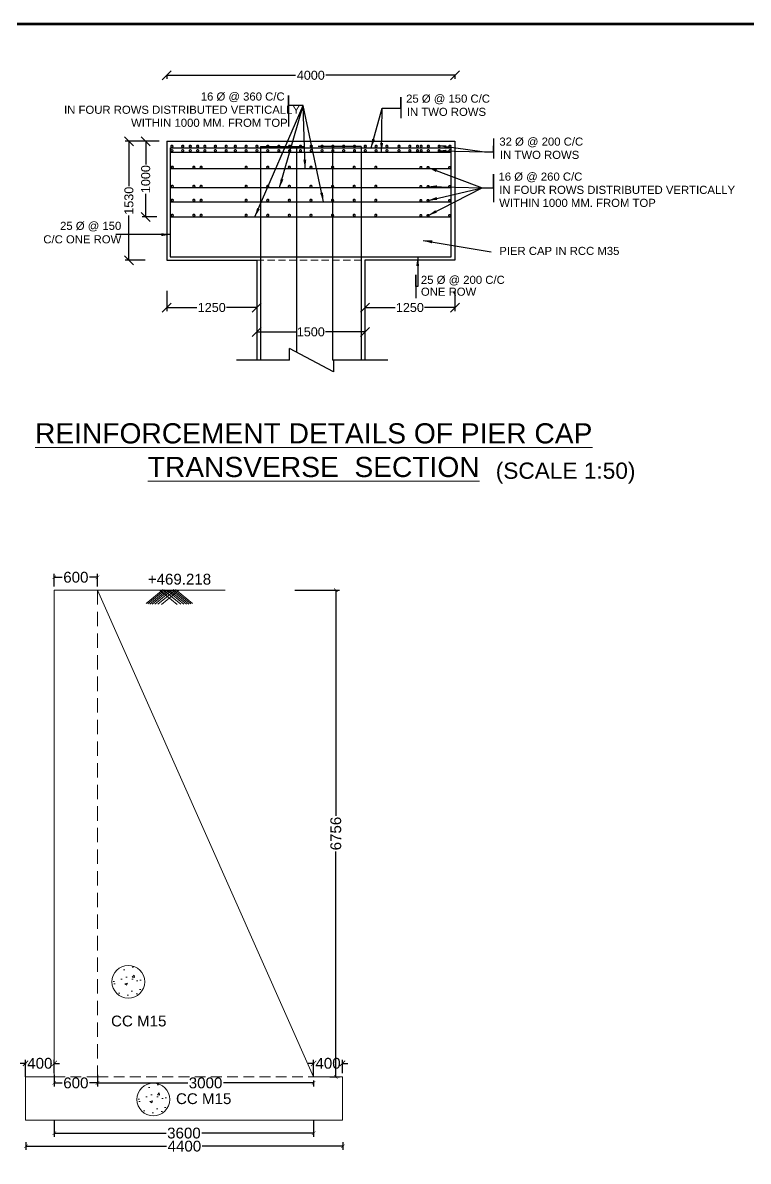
# Model space of a CAD drawing. Extents: x -793889 to 280349, y -1411811 to 21515.
# Drawn here: x -286635 to -266496, y -462263 to -430658 of the extents above; entities that cross this region are included whole.
import ezdxf

# ---------------------------------------------------------------- set-up
doc = ezdxf.new("R2010")
doc.units = 0
doc.header["$LTSCALE"] = 800
doc.header["$MEASUREMENT"] = 0
doc.linetypes.add('DASHED', pattern=[0.75, 0.5, -0.25])
doc.linetypes.add('HIDDEN', pattern=[0.375, 0.25, -0.125])
doc.layers.get('0').update_dxf_attribs({"linetype": 'CONTINUOUS'})
doc.layers.get('Defpoints').update_dxf_attribs({"linetype": 'CONTINUOUS'})
for name, color, linetype in [('FIN', 7, 'CONTINUOUS'), ('GL', 3, 'CONTINUOUS'), ('HAT', 8, 'CONTINUOUS'), ('PLAN', 10, 'CONTINUOUS'), ('TEXT', 133, 'CONTINUOUS')]:
    doc.layers.add(name, color=color, linetype=linetype)
doc.styles.add('ROMANS', font='swiss.ttf')
doc.styles.get("Standard").update_dxf_attribs({"font": 'swiss.ttf'})
doc.dimstyles.new('Aqueduct', dxfattribs={"dimscale": 0, "dimtxt": 250, "dimasz": 250, "dimexe": 100, "dimexo": 100, "dimgap": 50, "dimtad": 0, "dimdec": 0, "dimdsep": 46, "dimtxsty": 'ROMANS', "dimblk": 'OBLIQUE', "dimcen": 2.5, "dimclrd": 8, "dimclre": 8, "dimclrt": 7, "dimadec": 0, "dimazin": 0, "dimtfac": 1, "dimtdec": 0, "dimtmove": 2, "dimatfit": 3, "dimfxl": 100, "dimtolj": 1, "dimtzin": 0, "dimarcsym": 0})
doc.dimstyles.new('STANDARD$0', dxfattribs={"dimscale": 88.888889, "dimtxt": 0.02, "dimasz": 0.02, "dimexe": 0.05, "dimexo": 0.1, "dimgap": 0.002, "dimtad": 2, "dimdec": 0, "dimzin": 1, "dimdsep": 46, "dimtxsty": 'Standard', "dimcen": 0.09, "dimadec": 0, "dimazin": 0, "dimtfac": 1, "dimtdec": 4, "dimtofl": 0, "dimtmove": 0, "dimatfit": 3, "dimfxl": 1, "dimtolj": 1, "dimtzin": 1, "dimarcsym": 0})

# ---------------------------------------------------------------- blocks, each defined once
blk = doc.blocks.new('_OBLIQUE')
at = {"color": 0, "linetype": 'ByBlock'}
blk.add_line((-0.5, -0.5), (0.5, 0.5), dxfattribs=at)
blk = doc.blocks.new('*D164')
at = {"color": 8, "lineweight": -2, "ltscale": 0.25, "transparency": 16777216}
for p, q in [((-282639, -432117), (-282639, -432217)), ((-282639, -432117), (-279061, -432117)), ((-274639, -432117), (-278218, -432117)), ((-274639, -432117), (-274639, -432217))]:
    blk.add_line(p, q, dxfattribs=at)
at = {"layer": 'Defpoints', "color": 0, "ltscale": 0.25, "transparency": 16777216}
for p in [(-282639, -432017), (-274639, -432017), (-274639, -432117)]:
    blk.add_point(p, dxfattribs=at)
at = {"color": 8, "lineweight": -2, "ltscale": 0.25, "transparency": 16777216, "xscale": 250, "yscale": 250, "zscale": 250, "rotation": 180}
blk.add_blockref('_OBLIQUE', (-282639, -432117), dxfattribs=at)
at = {"color": 8, "lineweight": -2, "ltscale": 0.25, "transparency": 16777216, "xscale": 250, "yscale": 250, "zscale": 250}
blk.add_blockref('_OBLIQUE', (-274639, -432117), dxfattribs=at)
at = {"color": 7, "ltscale": 0.25, "transparency": 16777216, "insert": (-278639, -432117), "char_height": 250, "attachment_point": 5, "style": 'ROMANS'}
blk.add_mtext('\\A1;4000', dxfattribs=at)
blk = doc.blocks.new('*D165')
at = {"color": 8, "lineweight": -2, "ltscale": 0.25, "transparency": 16777216}
for p, q in [((-283233, -433949), (-283788, -433949)), ((-283688, -433949), (-283688, -435190)), ((-283688, -437249), (-283688, -436009)), ((-283233, -437249), (-283788, -437249))]:
    blk.add_line(p, q, dxfattribs=at)
at = {"layer": 'Defpoints', "color": 0, "ltscale": 0.25, "transparency": 16777216}
for p in [(-283133, -433949), (-283688, -437249), (-283133, -437249)]:
    blk.add_point(p, dxfattribs=at)
at = {"color": 8, "lineweight": -2, "ltscale": 0.25, "transparency": 16777216, "xscale": 250, "yscale": 250, "zscale": 250}
for p, rotation in [((-283688, -433949), 90), ((-283688, -437249), 270)]:
    blk.add_blockref('_OBLIQUE', p, dxfattribs=dict(at, rotation=rotation))
at = {"color": 7, "ltscale": 0.25, "transparency": 16777216, "insert": (-283688, -435599), "char_height": 250, "attachment_point": 5, "rotation": 90, "style": 'ROMANS'}
blk.add_mtext('\\A1;1530', dxfattribs=at)
blk = doc.blocks.new('*D167')
at = {"color": 8, "lineweight": -2, "ltscale": 0.25, "transparency": 16777216}
for p, q in [((-280139, -438956), (-280139, -439340)), ((-277139, -438956), (-277139, -439340)), ((-280139, -439240), (-279049, -439240)), ((-277139, -439240), (-278230, -439240))]:
    blk.add_line(p, q, dxfattribs=at)
at = {"layer": 'Defpoints', "color": 0, "ltscale": 0.25, "transparency": 16777216}
for p in [(-280139, -438856), (-277139, -438856), (-277139, -439240)]:
    blk.add_point(p, dxfattribs=at)
at = {"color": 8, "lineweight": -2, "ltscale": 0.25, "transparency": 16777216, "xscale": 250, "yscale": 250, "zscale": 250, "rotation": 180}
blk.add_blockref('_OBLIQUE', (-280139, -439240), dxfattribs=at)
at = {"color": 8, "lineweight": -2, "ltscale": 0.25, "transparency": 16777216, "xscale": 250, "yscale": 250, "zscale": 250}
blk.add_blockref('_OBLIQUE', (-277139, -439240), dxfattribs=at)
at = {"color": 7, "ltscale": 0.25, "transparency": 16777216, "insert": (-278639, -439240), "char_height": 250, "attachment_point": 5, "style": 'ROMANS'}
blk.add_mtext('\\A1;1500', dxfattribs=at)
blk = doc.blocks.new('*D169')
at = {"color": 8, "lineweight": -2, "ltscale": 0.25, "transparency": 16777216}
for p, q in [((-282852, -433949), (-283322, -433949)), ((-283222, -433949), (-283222, -434590)), ((-283222, -436049), (-283222, -435408)), ((-282911, -436049), (-283322, -436049))]:
    blk.add_line(p, q, dxfattribs=at)
at = {"layer": 'Defpoints', "color": 0, "ltscale": 0.25, "transparency": 16777216}
for p in [(-282752, -433949), (-283222, -436049), (-282811, -436049)]:
    blk.add_point(p, dxfattribs=at)
at = {"color": 8, "lineweight": -2, "ltscale": 0.25, "transparency": 16777216, "xscale": 250, "yscale": 250, "zscale": 250}
for p, rotation in [((-283222, -433949), 90), ((-283222, -436049), 270)]:
    blk.add_blockref('_OBLIQUE', p, dxfattribs=dict(at, rotation=rotation))
at = {"color": 7, "ltscale": 0.25, "transparency": 16777216, "insert": (-283222, -434999), "char_height": 250, "attachment_point": 5, "rotation": 90, "style": 'ROMANS'}
blk.add_mtext('\\A1;1000', dxfattribs=at)
blk = doc.blocks.new('*D170')
at = {"color": 8, "lineweight": -2, "ltscale": 0.25, "transparency": 16777216}
for p, q in [((-282639, -438101), (-282639, -438664)), ((-280139, -438107), (-280139, -438664)), ((-282639, -438564), (-281799, -438564)), ((-280139, -438564), (-280980, -438564))]:
    blk.add_line(p, q, dxfattribs=at)
at = {"layer": 'Defpoints', "color": 0, "ltscale": 0.25, "transparency": 16777216}
for p in [(-282639, -438001), (-280139, -438007), (-280139, -438564)]:
    blk.add_point(p, dxfattribs=at)
at = {"color": 8, "lineweight": -2, "ltscale": 0.25, "transparency": 16777216, "xscale": 250, "yscale": 250, "zscale": 250, "rotation": 180}
blk.add_blockref('_OBLIQUE', (-282639, -438564), dxfattribs=at)
at = {"color": 8, "lineweight": -2, "ltscale": 0.25, "transparency": 16777216, "xscale": 250, "yscale": 250, "zscale": 250}
blk.add_blockref('_OBLIQUE', (-280139, -438564), dxfattribs=at)
at = {"color": 7, "ltscale": 0.25, "transparency": 16777216, "insert": (-281389, -438564), "char_height": 250, "attachment_point": 5, "style": 'ROMANS'}
blk.add_mtext('\\A1;1250', dxfattribs=at)
blk = doc.blocks.new('*D171')
at = {"color": 8, "lineweight": -2, "ltscale": 0.25, "transparency": 16777216}
for p, q in [((-277139, -438107), (-277139, -438664)), ((-274639, -438101), (-274639, -438664)), ((-277139, -438564), (-276299, -438564)), ((-274639, -438564), (-275480, -438564))]:
    blk.add_line(p, q, dxfattribs=at)
at = {"layer": 'Defpoints', "color": 0, "ltscale": 0.25, "transparency": 16777216}
for p in [(-277139, -438007), (-274639, -438001), (-277139, -438564)]:
    blk.add_point(p, dxfattribs=at)
at = {"color": 8, "lineweight": -2, "ltscale": 0.25, "transparency": 16777216, "xscale": 250, "yscale": 250, "zscale": 250, "rotation": 180}
blk.add_blockref('_OBLIQUE', (-277139, -438564), dxfattribs=at)
at = {"color": 8, "lineweight": -2, "ltscale": 0.25, "transparency": 16777216, "xscale": 250, "yscale": 250, "zscale": 250}
blk.add_blockref('_OBLIQUE', (-274639, -438564), dxfattribs=at)
at = {"color": 7, "ltscale": 0.25, "transparency": 16777216, "insert": (-275889, -438564), "char_height": 250, "attachment_point": 5, "style": 'ROMANS'}
blk.add_mtext('\\A1;1250', dxfattribs=at)
blk = doc.blocks.new('_ArchTick')
at = {"color": 0, "linetype": 'ByBlock', "const_width": 0.15}
blk.add_lwpolyline([(-0.5, -0.5), (0.5, 0.5)], dxfattribs=at)
blk = doc.blocks.new('*D172')
at = {"layer": 'Defpoints', "color": 0, "ltscale": 0.25, "transparency": 16777216}
for p in [(-284561, -446052), (-285761, -446410), (-284561, -446410)]:
    blk.add_point(p, dxfattribs=at)
at = {"layer": 'HAT', "color": 8, "lineweight": -2, "ltscale": 0.25, "transparency": 16777216}
for p, q in [((-285761, -446310), (-285761, -445952)), ((-285761, -446052), (-285540, -446052)), ((-284561, -446052), (-284781, -446052)), ((-284561, -446310), (-284561, -445952))]:
    blk.add_line(p, q, dxfattribs=at)
at = {"layer": 'HAT', "color": 8, "lineweight": -2, "ltscale": 0.25, "transparency": 16777216, "xscale": 100, "yscale": 100, "zscale": 100, "rotation": 180}
blk.add_blockref('_ArchTick', (-285761, -446052), dxfattribs=at)
at = {"layer": 'HAT', "color": 8, "lineweight": -2, "ltscale": 0.25, "transparency": 16777216, "xscale": 100, "yscale": 100, "zscale": 100}
blk.add_blockref('_ArchTick', (-284561, -446052), dxfattribs=at)
at = {"layer": 'HAT', "color": 7, "lineweight": 13, "ltscale": 0.25, "transparency": 16777216, "insert": (-285161, -446052), "char_height": 300, "attachment_point": 5, "style": 'ROMANS'}
blk.add_mtext('\\A1;600', dxfattribs=at)
blk = doc.blocks.new('*D173')
at = {"layer": 'Defpoints', "color": 0, "ltscale": 0.25, "transparency": 16777216}
for p in [(-284561, -459922), (-278561, -459922), (-278561, -460090)]:
    blk.add_point(p, dxfattribs=at)
at = {"layer": 'HAT', "color": 8, "lineweight": -2, "ltscale": 0.25, "transparency": 16777216}
for p, q in [((-284561, -460022), (-284561, -460190)), ((-284561, -460090), (-282057, -460090)), ((-278561, -460090), (-281065, -460090)), ((-278561, -460022), (-278561, -460190))]:
    blk.add_line(p, q, dxfattribs=at)
at = {"layer": 'HAT', "color": 8, "lineweight": -2, "ltscale": 0.25, "transparency": 16777216, "xscale": 100, "yscale": 100, "zscale": 100, "rotation": 180}
blk.add_blockref('_ArchTick', (-284561, -460090), dxfattribs=at)
at = {"layer": 'HAT', "color": 8, "lineweight": -2, "ltscale": 0.25, "transparency": 16777216, "xscale": 100, "yscale": 100, "zscale": 100}
blk.add_blockref('_ArchTick', (-278561, -460090), dxfattribs=at)
at = {"layer": 'HAT', "color": 7, "lineweight": 13, "ltscale": 0.25, "transparency": 16777216, "insert": (-281561, -460090), "char_height": 300, "attachment_point": 5, "style": 'ROMANS'}
blk.add_mtext('\\A1;3000', dxfattribs=at)
blk = doc.blocks.new('*D174')
at = {"layer": 'Defpoints', "color": 0, "ltscale": 0.25, "transparency": 16777216}
for p in [(-285761, -461019), (-278561, -461019), (-278561, -461483)]:
    blk.add_point(p, dxfattribs=at)
at = {"layer": 'HAT', "color": 8, "lineweight": -2, "ltscale": 0.25, "transparency": 16777216}
for p, q in [((-285761, -461119), (-285761, -461583)), ((-278561, -461119), (-278561, -461583)), ((-285761, -461483), (-282657, -461483)), ((-278561, -461483), (-281665, -461483))]:
    blk.add_line(p, q, dxfattribs=at)
at = {"layer": 'HAT', "color": 8, "lineweight": -2, "ltscale": 0.25, "transparency": 16777216, "xscale": 100, "yscale": 100, "zscale": 100, "rotation": 180}
blk.add_blockref('_ArchTick', (-285761, -461483), dxfattribs=at)
at = {"layer": 'HAT', "color": 8, "lineweight": -2, "ltscale": 0.25, "transparency": 16777216, "xscale": 100, "yscale": 100, "zscale": 100}
blk.add_blockref('_ArchTick', (-278561, -461483), dxfattribs=at)
at = {"layer": 'HAT', "color": 7, "lineweight": 13, "ltscale": 0.25, "transparency": 16777216, "insert": (-282161, -461483), "char_height": 300, "attachment_point": 5, "style": 'ROMANS'}
blk.add_mtext('\\A1;3600', dxfattribs=at)
blk = doc.blocks.new('*D175')
at = {"layer": 'Defpoints', "color": 0, "ltscale": 0.25, "transparency": 16777216}
for p in [(-286548, -461638), (-277748, -461638), (-277748, -461846)]:
    blk.add_point(p, dxfattribs=at)
at = {"layer": 'HAT', "color": 8, "lineweight": -2, "ltscale": 0.25, "transparency": 16777216}
for p, q in [((-286548, -461738), (-286548, -461946)), ((-277748, -461738), (-277748, -461946)), ((-286548, -461846), (-282644, -461846)), ((-277748, -461846), (-281653, -461846))]:
    blk.add_line(p, q, dxfattribs=at)
at = {"layer": 'HAT', "color": 8, "lineweight": -2, "ltscale": 0.25, "transparency": 16777216, "xscale": 100, "yscale": 100, "zscale": 100, "rotation": 180}
blk.add_blockref('_ArchTick', (-286548, -461846), dxfattribs=at)
at = {"layer": 'HAT', "color": 8, "lineweight": -2, "ltscale": 0.25, "transparency": 16777216, "xscale": 100, "yscale": 100, "zscale": 100}
blk.add_blockref('_ArchTick', (-277748, -461846), dxfattribs=at)
at = {"layer": 'HAT', "color": 7, "lineweight": 13, "ltscale": 0.25, "transparency": 16777216, "insert": (-282148, -461846), "char_height": 300, "attachment_point": 5, "style": 'ROMANS'}
blk.add_mtext('\\A1;4400', dxfattribs=at)
blk = doc.blocks.new('*D176')
at = {"layer": 'Defpoints', "color": 0, "ltscale": 0.25, "transparency": 16777216}
for p in [(-285761, -459762), (-284561, -459762), (-285761, -460090)]:
    blk.add_point(p, dxfattribs=at)
at = {"layer": 'HAT', "color": 8, "lineweight": -2, "ltscale": 0.25, "transparency": 16777216}
for p, q in [((-285761, -459862), (-285761, -460190)), ((-285761, -460090), (-285540, -460090)), ((-284561, -460090), (-284781, -460090)), ((-284561, -459862), (-284561, -460190))]:
    blk.add_line(p, q, dxfattribs=at)
at = {"layer": 'HAT', "color": 8, "lineweight": -2, "ltscale": 0.25, "transparency": 16777216, "xscale": 100, "yscale": 100, "zscale": 100, "rotation": 180}
blk.add_blockref('_ArchTick', (-285761, -460090), dxfattribs=at)
at = {"layer": 'HAT', "color": 8, "lineweight": -2, "ltscale": 0.25, "transparency": 16777216, "xscale": 100, "yscale": 100, "zscale": 100}
blk.add_blockref('_ArchTick', (-284561, -460090), dxfattribs=at)
at = {"layer": 'HAT', "color": 7, "lineweight": 13, "ltscale": 0.25, "transparency": 16777216, "insert": (-285161, -460090), "char_height": 300, "attachment_point": 5, "style": 'ROMANS'}
blk.add_mtext('\\A1;600', dxfattribs=at)
blk = doc.blocks.new('*D177')
at = {"layer": 'Defpoints', "color": 0, "transparency": 16777216}
for p in [(-285761, -459546), (-286561, -460022), (-285761, -459922)]:
    blk.add_point(p, dxfattribs=at)
at = {"layer": 'HAT', "color": 8, "lineweight": -2, "transparency": 16777216}
for p, q in [((-286561, -459922), (-286561, -459446)), ((-285761, -459822), (-285761, -459446)), ((-286561, -459546), (-286711, -459546)), ((-286561, -459546), (-286542, -459546)), ((-285761, -459546), (-285780, -459546)), ((-285761, -459546), (-285611, -459546))]:
    blk.add_line(p, q, dxfattribs=at)
at = {"layer": 'HAT', "color": 8, "lineweight": -2, "transparency": 16777216, "xscale": 150, "yscale": 150, "zscale": 150}
blk.add_blockref('_ArchTick', (-286561, -459546), dxfattribs=at)
at = {"layer": 'HAT', "color": 8, "lineweight": -2, "transparency": 16777216, "xscale": 150, "yscale": 150, "zscale": 150, "rotation": 180}
blk.add_blockref('_ArchTick', (-285761, -459546), dxfattribs=at)
at = {"layer": 'HAT', "color": 7, "lineweight": 13, "transparency": 16777216, "insert": (-286161, -459546), "char_height": 300, "attachment_point": 5, "style": 'ROMANS'}
blk.add_mtext('\\A1;400', dxfattribs=at)
blk = doc.blocks.new('*D178')
at = {"layer": 'Defpoints', "color": 0, "transparency": 16777216}
for p in [(-277761, -459546), (-278561, -460022), (-277761, -459922)]:
    blk.add_point(p, dxfattribs=at)
at = {"layer": 'HAT', "color": 8, "lineweight": -2, "transparency": 16777216}
for p, q in [((-278561, -459922), (-278561, -459446)), ((-277761, -459822), (-277761, -459446)), ((-278561, -459546), (-278711, -459546)), ((-278561, -459546), (-278542, -459546)), ((-277761, -459546), (-277780, -459546)), ((-277761, -459546), (-277611, -459546))]:
    blk.add_line(p, q, dxfattribs=at)
at = {"layer": 'HAT', "color": 8, "lineweight": -2, "transparency": 16777216, "xscale": 150, "yscale": 150, "zscale": 150}
blk.add_blockref('_ArchTick', (-278561, -459546), dxfattribs=at)
at = {"layer": 'HAT', "color": 8, "lineweight": -2, "transparency": 16777216, "xscale": 150, "yscale": 150, "zscale": 150, "rotation": 180}
blk.add_blockref('_ArchTick', (-277761, -459546), dxfattribs=at)
at = {"layer": 'HAT', "color": 7, "lineweight": 13, "transparency": 16777216, "insert": (-278161, -459546), "char_height": 300, "attachment_point": 5, "style": 'ROMANS'}
blk.add_mtext('\\A1;400', dxfattribs=at)
blk = doc.blocks.new('*D185')
at = {"layer": 'Defpoints', "color": 0, "ltscale": 0.25, "transparency": 16777216}
for p in [(-279178, -446410), (-278212, -459922), (-277944, -459922)]:
    blk.add_point(p, dxfattribs=at)
at = {"layer": 'HAT', "color": 8, "lineweight": -2, "ltscale": 0.25, "transparency": 16777216}
for p, q in [((-279078, -446410), (-277844, -446410)), ((-277944, -446410), (-277944, -452671)), ((-277944, -459922), (-277944, -453661)), ((-278112, -459922), (-277844, -459922))]:
    blk.add_line(p, q, dxfattribs=at)
at = {"layer": 'HAT', "color": 8, "lineweight": -2, "ltscale": 0.25, "transparency": 16777216, "xscale": 100, "yscale": 100, "zscale": 100}
for p, rotation in [((-277944, -446410), 90), ((-277944, -459922), 270)]:
    blk.add_blockref('_ArchTick', p, dxfattribs=dict(at, rotation=rotation))
at = {"layer": 'HAT', "color": 7, "lineweight": 13, "ltscale": 0.25, "transparency": 16777216, "insert": (-277944, -453166), "char_height": 300, "attachment_point": 5, "rotation": 90, "style": 'ROMANS'}
blk.add_mtext('\\A1;6756', dxfattribs=at)

msp = doc.modelspace()

# ---------------------------------------------------------------- hatches: boundary and pattern name
at = {"layer": 'HAT', "lineweight": 13, "ltscale": 0.25}
h = msp.add_hatch(dxfattribs=at)
h.set_pattern_fill('AR-CONC', color=256, scale=100, style=0)
h.set_pattern_definition([(50, (-288864.3, 68744.84), (717.2602, -62.75213), [75, -825]), (355, (-288864.3, 68744.84), (-138.7513, 752.1921), [60, -660]), (100.4514, (-288804.5, 68739.6), (578.5094, 689.4395), [63.7402, -701.1421]), (46.1842, (-288864.3, 68944.8), (1067.241, -165.519), [112.5, -1237.5]), (96.6356, (-288775.4, 68931), (934.6627, 974.1179), [95.6103, -1051.713]), (351.1842, (-288864.3, 68944.8), (934.662, 974.1186), [90, -990]), (21, (-288764.3, 68894.84), (596.90705, -402.6189), [75, -825]), (326, (-288764.3, 68894.84), (243.3153, 725.15), [60, -660]), (71.4514, (-288714.55, 68861.3), (840.2226, 322.5305), [63.7402, -701.1421]), (37.5, (-288864.3, 68744.84), (12.15986, 332.89385), [0, -652, 0, -670, 0, -662.5]), (7.5, (-288864.3, 68744.84), (263.06954, 394.4117), [0, -382, 0, -637, 0, -252.5]), (327.5, (-289087.3, 68744.84), (533.82244, -22.55487), [0, -250, 0, -780, 0, -1035]), (317.5, (-289187.3, 68744.84), (583.18617, 100.105), [0, -325, 0, -518, 0, -735])])
h.paths.add_polyline_path([(-283239.06023, -457281.15155, 1), (-284149.24368, -457281.15155, 1)])
h = msp.add_hatch(dxfattribs=at)
h.set_pattern_fill('AR-CONC', color=256, scale=100, style=0)
h.set_pattern_definition([(50, (-288168.6, 65477.8), (717.2602, -62.75213), [75, -825]), (355, (-288168.6, 65477.8), (-138.7513, 752.1921), [60, -660]), (100.4514, (-288108.84, 65472.6), (578.5094, 689.4395), [63.7402, -701.1421]), (46.1842, (-288168.6, 65677.8), (1067.241, -165.519), [112.5, -1237.5]), (96.6356, (-288079.7, 65664), (934.6627, 974.1179), [95.6103, -1051.713]), (351.1842, (-288168.6, 65677.8), (934.662, 974.1186), [90, -990]), (21, (-288068.6, 65627.8), (596.90705, -402.6189), [75, -825]), (326, (-288068.6, 65627.8), (243.3153, 725.15), [60, -660]), (71.4514, (-288018.9, 65594.26), (840.2226, 322.5305), [63.7402, -701.1421]), (37.5, (-288168.6, 65477.8), (12.15986, 332.89385), [0, -652, 0, -670, 0, -662.5]), (7.5, (-288168.6, 65477.8), (263.06954, 394.4117), [0, -382, 0, -637, 0, -252.5]), (327.5, (-288391.6, 65477.8), (533.82244, -22.55487), [0, -250, 0, -780, 0, -1035]), (317.5, (-288491.6, 65477.8), (583.18617, 100.105), [0, -325, 0, -518, 0, -735])])
h.paths.add_polyline_path([(-282543.37647, -460548.18046, 1), (-283453.55992, -460548.18046, 1)])

# ---------------------------------------------------------------- linework, layer by layer
at = {"ltscale": 0.25}
for p, q in [((-279256.45459, -432957.02632), (-279256.45459, -432673.65141)), ((-279256.45459, -432673.65141), (-279256.45459, -433533.61657)), ((-278848.82323, -432957.02632), (-279256.45459, -432957.02632)), ((-276138.95386, -433026.96466), (-276138.95386, -432727.19318)), ((-276138.95386, -432727.19318), (-276138.95386, -433304.19048)), ((-276660.68746, -433026.96466), (-276138.95386, -433026.96466)), ((-273571.22565, -433872.1369), (-273571.22565, -434426.76264)), ((-282639.2066, -433949.37409), (-282639.2066, -437249.37409)), ((-282639.2066, -433949.37409), (-274639.2066, -433949.37409)), ((-280039.2066, -434091.80566), (-280039.2066, -440021.28413)), ((-280039.2066, -434091.80566), (-278839.2066, -434091.80566)), ((-279039.2066, -434091.80566), (-279039.2066, -439801.23258)), ((-277239.2066, -434091.80566), (-278439.2066, -434091.80566)), ((-278039.2066, -434091.80566), (-278039.2066, -440021.28413)), ((-277239.2066, -434091.80566), (-277239.2066, -440021.28413)), ((-274639.2066, -433949.37409), (-274639.2066, -437249.37409)), ((-273814.71303, -434240.83522), (-273571.22565, -434240.83522)), ((-273571.22565, -434240.83522), (-273571.22565, -434078.27003)), ((-273571.22565, -435240.87842), (-273571.22565, -434857.90676)), ((-273571.22565, -434857.90676), (-273571.22565, -435640.54431)), ((-273879.30513, -435240.87842), (-273571.22565, -435240.87842)), ((-282639.2066, -437249.37409), (-280139.2066, -437249.37409)), ((-280139.2066, -437249.37409), (-280139.2066, -440021.28413)), ((-277139.2066, -437249.37409), (-277139.2066, -440021.28413)), ((-274639.2066, -437249.37409), (-277139.2066, -437249.37409)), ((-275720.23317, -437975.82966), (-275720.23317, -437658.61665)), ((-275720.23317, -437658.61665), (-275720.23317, -438303.27609)), ((-279229.62781, -440021.28413), (-279229.62781, -439699.86288)), ((-278004.76401, -440351.91246), (-279229.62781, -439699.86288)), ((-279229.62781, -440021.28413), (-280702.91633, -440021.28413)), ((-276496.74362, -440021.28413), (-278039.2066, -440021.28413)), ((-278004.76401, -440021.28413), (-278004.76401, -440351.91246))]:
    msp.add_line(p, q, dxfattribs=at)
at = {"layer": 'FIN', "color": 0, "lineweight": 13, "const_width": 54}
for points in [[(-282512.68943, -434084.58214, -1), (-282476.68943, -434084.58214, -1)], [(-282512.68943, -434209.36551, -1), (-282476.68943, -434209.36551, -1)], [(-282212.68943, -434084.58214, -1), (-282176.68943, -434084.58214, -1)], [(-282212.68943, -434209.36551, -1), (-282176.68943, -434209.36551, -1)], [(-282002.98344, -434084.58214, -1), (-281966.98344, -434084.58214, -1)], [(-282002.98344, -434209.36551, -1), (-281966.98344, -434209.36551, -1)], [(-281797.70878, -434084.58214, -1), (-281761.70878, -434084.58214, -1)], [(-281797.70878, -434209.36551, -1), (-281761.70878, -434209.36551, -1)], [(-281597.70878, -434084.58214, -1), (-281561.70878, -434084.58214, -1)], [(-281597.70878, -434209.36551, -1), (-281561.70878, -434209.36551, -1)], [(-281306.04126, -434084.58214, -1), (-281270.04126, -434084.58214, -1)], [(-281306.04126, -434209.36551, -1), (-281270.04126, -434209.36551, -1)], [(-281006.04126, -434084.58214, -1), (-280970.04126, -434084.58214, -1)], [(-281006.04126, -434209.36551, -1), (-280970.04126, -434209.36551, -1)], [(-280752.98344, -434084.58214, -1), (-280716.98344, -434084.58214, -1)], [(-280752.98344, -434209.36551, -1), (-280716.98344, -434209.36551, -1)], [(-280452.98344, -434084.58214, -1), (-280416.98344, -434084.58214, -1)], [(-280452.98344, -434209.36551, -1), (-280416.98344, -434209.36551, -1)], [(-280152.98344, -434084.58214, -1), (-280116.98344, -434084.58214, -1)], [(-280152.98344, -434209.36551, -1), (-280116.98344, -434209.36551, -1)], [(-279852.98344, -434084.58214, -1), (-279816.98344, -434084.58214, -1)], [(-279852.98344, -434209.36551, -1), (-279816.98344, -434209.36551, -1)], [(-279544.3882, -434084.58214, -1), (-279508.3882, -434084.58214, -1)], [(-279544.3882, -434209.36551, -1), (-279508.3882, -434209.36551, -1)], [(-279244.3882, -434084.58214, -1), (-279208.3882, -434084.58214, -1)], [(-279244.3882, -434209.36551, -1), (-279208.3882, -434209.36551, -1)], [(-278944.3882, -434084.58214, -1), (-278908.3882, -434084.58214, -1)], [(-278944.3882, -434209.36551, -1), (-278908.3882, -434209.36551, -1)], [(-278644.3882, -434084.58214, -1), (-278608.3882, -434084.58214, -1)], [(-278644.3882, -434209.36551, -1), (-278608.3882, -434209.36551, -1)], [(-278344.3882, -434084.58214, -1), (-278308.3882, -434084.58214, -1)], [(-278344.3882, -434209.36551, -1), (-278308.3882, -434209.36551, -1)], [(-278044.3882, -434084.58214, -1), (-278008.3882, -434084.58214, -1)], [(-278044.3882, -434209.36551, -1), (-278008.3882, -434209.36551, -1)], [(-277744.3882, -434084.58214, -1), (-277708.3882, -434084.58214, -1)], [(-277744.3882, -434209.36551, -1), (-277708.3882, -434209.36551, -1)], [(-277444.3882, -434084.58214, -1), (-277408.3882, -434084.58214, -1)], [(-277444.3882, -434209.36551, -1), (-277408.3882, -434209.36551, -1)], [(-277144.3882, -434084.58214, -1), (-277108.3882, -434084.58214, -1)], [(-277144.3882, -434209.36551, -1), (-277108.3882, -434209.36551, -1)], [(-276844.3882, -434084.58214, -1), (-276808.3882, -434084.58214, -1)], [(-276844.3882, -434209.36551, -1), (-276808.3882, -434209.36551, -1)], [(-276544.3882, -434084.58214, -1), (-276508.3882, -434084.58214, -1)], [(-276544.3882, -434209.36551, -1), (-276508.3882, -434209.36551, -1)], [(-276208.96166, -434084.58214, -1), (-276172.96166, -434084.58214, -1)], [(-276208.96166, -434209.36551, -1), (-276172.96166, -434209.36551, -1)], [(-275908.96166, -434084.58214, -1), (-275872.96166, -434084.58214, -1)], [(-275908.96166, -434209.36551, -1), (-275872.96166, -434209.36551, -1)], [(-275694.3882, -434084.58214, -1), (-275658.3882, -434084.58214, -1)], [(-275694.3882, -434209.36551, -1), (-275658.3882, -434209.36551, -1)], [(-275594.3882, -434084.58214, -1), (-275558.3882, -434084.58214, -1)], [(-275594.3882, -434209.36551, -1), (-275558.3882, -434209.36551, -1)], [(-275394.3882, -434084.58214, -1), (-275358.3882, -434084.58214, -1)], [(-275394.3882, -434209.36551, -1), (-275358.3882, -434209.36551, -1)], [(-275094.3882, -434084.58214, -1), (-275058.3882, -434084.58214, -1)], [(-275094.3882, -434209.36551, -1), (-275058.3882, -434209.36551, -1)], [(-274794.3882, -434084.58214, -1), (-274758.3882, -434084.58214, -1)], [(-274794.3882, -434209.36551, -1), (-274758.3882, -434209.36551, -1)], [(-282466.44238, -434667.1939, 1), (-282502.44238, -434667.1939, 1)], [(-281866.44238, -434667.1939, 1), (-281902.44238, -434667.1939, 1)], [(-281666.44238, -434667.1939, 1), (-281702.44238, -434667.1939, 1)], [(-280416.44238, -434667.1939, 1), (-280452.44238, -434667.1939, 1)], [(-279816.44238, -434667.1939, 1), (-279852.44238, -434667.1939, 1)], [(-279216.44238, -434667.1939, 1), (-279252.44238, -434667.1939, 1)], [(-278616.44238, -434667.1939, 1), (-278652.44238, -434667.1939, 1)], [(-278016.44238, -434667.1939, 1), (-278052.44238, -434667.1939, 1)], [(-277416.44238, -434667.1939, 1), (-277452.44238, -434667.1939, 1)], [(-276816.44238, -434667.1939, 1), (-276852.44238, -434667.1939, 1)], [(-275565.47865, -434674.75265, 1), (-275601.47865, -434674.75265, 1)], [(-275365.47865, -434674.75265, 1), (-275401.47865, -434674.75265, 1)], [(-274765.47865, -434674.75265, 1), (-274801.47865, -434674.75265, 1)], [(-282466.44238, -435197.90291, 1), (-282502.44238, -435197.90291, 1)], [(-281866.44238, -435197.90291, 1), (-281902.44238, -435197.90291, 1)], [(-281666.44238, -435197.90291, 1), (-281702.44238, -435197.90291, 1)], [(-280416.44238, -435197.90291, 1), (-280452.44238, -435197.90291, 1)], [(-279816.44238, -435197.90291, 1), (-279852.44238, -435197.90291, 1)], [(-279216.44238, -435197.90291, 1), (-279252.44238, -435197.90291, 1)], [(-278616.44238, -435197.90291, 1), (-278652.44238, -435197.90291, 1)], [(-278016.44238, -435197.90291, 1), (-278052.44238, -435197.90291, 1)], [(-277416.44238, -435197.90291, 1), (-277452.44238, -435197.90291, 1)], [(-276816.44238, -435197.90291, 1), (-276852.44238, -435197.90291, 1)], [(-275565.47865, -435205.46166, 1), (-275601.47865, -435205.46166, 1)], [(-275365.47865, -435205.46166, 1), (-275401.47865, -435205.46166, 1)], [(-274765.47865, -435205.46166, 1), (-274801.47865, -435205.46166, 1)], [(-282466.44238, -435584.36911, 1), (-282502.44238, -435584.36911, 1)], [(-281866.44238, -435584.36911, 1), (-281902.44238, -435584.36911, 1)], [(-281666.44238, -435584.36911, 1), (-281702.44238, -435584.36911, 1)], [(-280416.44238, -435584.36911, 1), (-280452.44238, -435584.36911, 1)], [(-279816.44238, -435584.36911, 1), (-279852.44238, -435584.36911, 1)], [(-279216.44238, -435584.36911, 1), (-279252.44238, -435584.36911, 1)], [(-278616.44238, -435584.36911, 1), (-278652.44238, -435584.36911, 1)], [(-278016.44238, -435584.36911, 1), (-278052.44238, -435584.36911, 1)], [(-277416.44238, -435584.36911, 1), (-277452.44238, -435584.36911, 1)], [(-276816.44238, -435584.36911, 1), (-276852.44238, -435584.36911, 1)], [(-275565.47865, -435591.92786, 1), (-275601.47865, -435591.92786, 1)], [(-275365.47865, -435591.92786, 1), (-275401.47865, -435591.92786, 1)], [(-274765.47865, -435591.92786, 1), (-274801.47865, -435591.92786, 1)], [(-282466.44238, -436001.75376, 1), (-282502.44238, -436001.75376, 1)], [(-281866.44238, -436001.75376, 1), (-281902.44238, -436001.75376, 1)], [(-281666.44238, -436001.75376, 1), (-281702.44238, -436001.75376, 1)], [(-280416.44238, -436001.75376, 1), (-280452.44238, -436001.75376, 1)], [(-279816.44238, -436001.75376, 1), (-279852.44238, -436001.75376, 1)], [(-279216.44238, -436001.75376, 1), (-279252.44238, -436001.75376, 1)], [(-278616.44238, -436001.75376, 1), (-278652.44238, -436001.75376, 1)], [(-278016.44238, -436001.75376, 1), (-278052.44238, -436001.75376, 1)], [(-277416.44238, -436001.75376, 1), (-277452.44238, -436001.75376, 1)], [(-276816.44238, -436001.75376, 1), (-276852.44238, -436001.75376, 1)], [(-275565.47865, -436009.31251, 1), (-275601.47865, -436009.31251, 1)], [(-275365.47865, -436009.31251, 1), (-275401.47865, -436009.31251, 1)], [(-274765.47865, -436009.31251, 1), (-274801.47865, -436009.31251, 1)]]:
    msp.add_lwpolyline(points, format="xyb", close=True, dxfattribs=at)
at = {"layer": 'GL', "color": 3, "lineweight": 30, "ltscale": 0.25}
for p, q in [((-282539.2066, -434128.68588), (-274739.2066, -434128.68588)), ((-282539.2066, -434247.87947), (-274739.2066, -434247.87947)), ((-282539.2066, -434705.30881), (-274739.2066, -434705.30881)), ((-282539.2066, -435234.90989), (-274739.2066, -435234.90989)), ((-282539.2066, -435624.93884), (-274739.2066, -435624.93884)), ((-282539.2066, -436048.52544), (-274739.2066, -436048.52544))]:
    msp.add_line(p, q, dxfattribs=at)
msp.add_lwpolyline([(-282539.2066, -434128.68588), (-282539.2066, -437159.42327), (-274739.2066, -437159.42327), (-274739.2066, -434128.68588)], dxfattribs=at)
at = {"layer": 'HAT', "color": 1, "lineweight": 13, "ltscale": 0.25}
for p, q in [((-285760.89754, -459921.65991), (-285760.89754, -446409.65991)), ((-285760.89754, -446409.65991), (-284560.89754, -446409.65991)), ((-278560.89754, -459921.65991), (-284560.89754, -446409.65991)), ((-284560.89754, -446409.65991), (-281012.48985, -446409.65991)), ((-285760.89754, -459921.65991), (-286560.89754, -459921.65991)), ((-286560.89754, -459921.65991), (-286560.89754, -461121.65991)), ((-278560.89754, -459921.65991), (-277760.89754, -459921.65991)), ((-277760.89754, -459921.65991), (-277760.89754, -461121.65991)), ((-286560.89754, -461121.65991), (-277760.89754, -461121.65991))]:
    msp.add_line(p, q, dxfattribs=at)
at = {"layer": 'HAT', "lineweight": 13, "ltscale": 0.25}
for p, q in [((-283213.03226, -446782.51018), (-282738.37972, -446395.2307)), ((-283163.28108, -446792.12949), (-282688.62854, -446404.85001)), ((-283110.31943, -446795.33625), (-282635.66688, -446408.05677)), ((-283041.30928, -446796.93939), (-282566.65674, -446409.65991)), ((-282970.69343, -446800.14566), (-282496.04088, -446412.86618)), ((-282887.23858, -446801.7488), (-282412.58604, -446414.46932)), ((-282345.57823, -446803.35194), (-282820.23077, -446416.07246)), ((-282787.73525, -446803.35194), (-282313.08271, -446416.07246)), ((-282246.0749, -446801.7488), (-282720.72744, -446414.46932)), ((-282162.62006, -446800.14566), (-282637.2726, -446412.86618)), ((-282092.0042, -446796.93939), (-282566.65674, -446409.65991)), ((-282022.99406, -446795.33625), (-282497.6466, -446408.05677)), ((-281970.0324, -446792.12949), (-282456.47445, -446395.2307)), ((-281920.28122, -446782.51018), (-282394.93376, -446395.2307))]:
    msp.add_line(p, q, dxfattribs=at)
at = {"layer": 'HAT', "color": 1, "linetype": 'DASHED', "lineweight": 13, "ltscale": 0.75}
for q in [(-285760.89754, -459921.65991), (-277943.56866, -459921.65991)]:
    msp.add_line((-284560.89754, -459921.65991), q, dxfattribs=at)
at = {"layer": 'HAT', "lineweight": 13, "ltscale": 0.25}
for centre in [(-283705.58255, -457281.10244), (-283009.89879, -460548.13135)]:
    msp.add_circle(centre, 455.09172, dxfattribs=at)
at = {"layer": 'PLAN', "color": 8, "linetype": 'HIDDEN', "lineweight": 13}
msp.add_line((-280139.2066, -437249.37409), (-277139.2066, -437249.37409), dxfattribs=at)
at = {"layer": 'PLAN', "color": 8, "linetype": 'HIDDEN', "lineweight": 13, "ltscale": 2}
msp.add_line((-284560.89754, -446409.65991), (-284560.89754, -459921.65991), dxfattribs=at)
at = {"layer": 'PLAN', "color": 4, "lineweight": 13, "const_width": 75}
msp.add_lwpolyline([(-321641.85117, -430695.68034), (-249496.60919, -430695.68034), (-249496.60919, -483811.92088), (-321641.85117, -483811.92088)], close=True, dxfattribs=at)

# ---------------------------------------------------------------- texts
at = {"layer": 'HAT', "color": 7, "lineweight": 13, "insert": (-281405.60887, -445454.58132), "char_height": 300, "attachment_point": 3, "style": 'ROMANS'}
msp.add_mtext('\\P+469.218', dxfattribs=at)
at = {"layer": 'PLAN', "color": 7, "lineweight": 13}
for s, height, p in [('16 %%C @ 360 C/C', 225, (-281693.66159, -432817.54566)), ('25 %%C @ 150 C/C', 225, (-275992.98923, -432876.21117)), ('IN FOUR ROWS DISTRIBUTED VERTICALLY', 225, (-285488.42799, -433185.21819)), ('IN TWO ROWS', 225, (-275973.732, -433243.8837)), ('WITHIN 1000 MM. FROM TOP', 225, (-283628.39744, -433546.93831)), ('32 %%C @ 200 C/C', 225, (-273405.55234, -434069.95022)), ('IN TWO ROWS', 225, (-273386.29511, -434437.62275)), ('16 %%C @ 260 C/C', 225, (-273428.2217, -435041.31277)), ('IN FOUR ROWS DISTRIBUTED VERTICALLY', 225, (-273408.96447, -435408.9853)), ('WITHIN 1000 MM. FROM TOP', 225, (-273408.96447, -435770.70542)), ('PIER CAP IN RCC M35', 225, (-273407.53122, -437104.11811)), ('25 %%C @ 200 C/C', 225, (-275582.42187, -437907.36784)), ('ONE ROW', 225, (-275582.42187, -438236.54304)), ('(SCALE 1:50)', 450, (-273505.18094, -443317.5372))]:
    msp.add_text(s, height=height, dxfattribs=at).set_placement(p)
at = {"layer": 'PLAN', "color": 7, "ltscale": 0.25, "insert": (-283900.07194, -436182.42037), "char_height": 225, "width": 2295.9775967, "attachment_point": 3}
msp.add_mtext('25 %%C @ 150 C/C ONE ROW', dxfattribs=at)
at = {"layer": 'PLAN', "lineweight": 13, "ltscale": 0.25, "insert": (-278558.78205, -441776.35331), "char_height": 560, "width": 15305.5188015, "attachment_point": 2}
msp.add_mtext('{\\LREINFORCEMENT DETAILS OF PIER CAP\\PTRANSVERSE  SECTION }', dxfattribs=at)
at = {"layer": 'TEXT', "color": 7, "lineweight": 13, "style": 'ROMANS'}
for p in [(-284183.9809, -458520.66112), (-282381.58031, -460676.94915)]:
    msp.add_text('CC M15', height=300, dxfattribs=at).set_placement(p)

# ---------------------------------------------------------------- dimensions: what is measured, and where the dimension line sits
at = {"ltscale": 0.25}
for base, p1, p2, text, picture, middle in [((-274639.2066, -432117.43946), (-282639.2066, -432017.43946), (-274639.2066, -432017.43946), '4000', '*D164', (-278639.2066, -432117.43946)), ((-280139.2066, -438564.09506), (-282639.2066, -438001.08915), (-280139.2066, -438006.73457), '1250', '*D170', (-281389.2066, -438564.09506)), ((-277139.2066, -439240.45598), (-280139.2066, -438855.75616), (-277139.2066, -438855.75616), '1500', '*D167', (-278639.2066, -439240.45598))]:
    dim = msp.add_linear_dim(base=base, p1=p1, p2=p2, text=text, dimstyle='Aqueduct', override={"dimscale": 1}, dxfattribs=at)
    dim.commit()
    dim.dimension.update_dxf_attribs({"geometry": picture, "text_midpoint": middle})
for base, p1, p2, angle, text, picture, middle in [((-283688.03886, -437249.37409), (-283133.06778, -433949.37409), (-283133.06778, -437249.37409), 90, '1530', '*D165', (-283688.03886, -435599.37409)), ((-283222.30478, -436048.52544), (-282752.2928, -433949.37409), (-282811.38849, -436048.52544), 90, '1000', '*D169', (-283222.30478, -434998.94976)), ((-277139.2066, -438564.09506), (-274639.2066, -438001.08915), (-277139.2066, -438006.73457), 180, '1250', '*D171', (-275889.2066, -438564.09506))]:
    dim = msp.add_linear_dim(base=base, p1=p1, p2=p2, angle=angle, text=text, dimstyle='Aqueduct', override={"dimscale": 1}, dxfattribs=at)
    dim.commit()
    dim.dimension.update_dxf_attribs({"geometry": picture, "text_midpoint": middle})
at = {"layer": 'HAT', "color": 1, "lineweight": 13, "ltscale": 0.25}
for base, p1, p2, picture, middle in [((-284560.89754, -446051.55901), (-285760.89754, -446409.65991), (-284560.89754, -446409.65991), '*D172', (-285160.89754, -446051.55901)), ((-285760.89754, -460089.94821), (-284560.89754, -459762.06656), (-285760.89754, -459762.06656), '*D176', (-285160.89754, -460089.94821)), ((-278560.89754, -460089.94821), (-284560.89754, -459921.65991), (-278560.89754, -459921.65991), '*D173', (-281560.89754, -460089.94821)), ((-278560.89754, -461483.03943), (-285760.89754, -461018.97384), (-278560.89754, -461018.97384), '*D174', (-282160.89754, -461483.03943)), ((-277748.14423, -461846.19612), (-286548.14423, -461637.61259), (-277748.14423, -461637.61259), '*D175', (-282148.14423, -461846.19612))]:
    dim = msp.add_linear_dim(base=base, p1=p1, p2=p2, dimstyle='STANDARD$0', override={"dimscale": 1, "dimtxt": 300, "dimasz": 100, "dimexe": 100, "dimexo": 100, "dimgap": 50, "dimtad": 0, "dimdec": 4, "dimlfac": 0.5, "dimzin": 8, "dimtxsty": 'ROMANS', "dimblk1": 'ArchTick', "dimblk2": 'ArchTick', "dimsah": 1, "dimcen": 2.5, "dimclrd": 8, "dimclre": 8, "dimclrt": 7, "dimtofl": 1, "dimtmove": 2, "dimtzin": 0}, dxfattribs=at)
    dim.commit()
    dim.dimension.update_dxf_attribs({"geometry": picture, "text_midpoint": middle})
dim = msp.add_linear_dim(base=(-277943.56866, -459921.65991), p1=(-279178.02925, -446409.65991), p2=(-278212.48985, -459921.65991), angle=90, dimstyle='STANDARD$0', override={"dimscale": 1, "dimtxt": 300, "dimasz": 100, "dimexe": 100, "dimexo": 100, "dimgap": 50, "dimtad": 0, "dimdec": 4, "dimlfac": 0.5, "dimzin": 8, "dimtxsty": 'ROMANS', "dimblk1": 'ArchTick', "dimblk2": 'ArchTick', "dimsah": 1, "dimcen": 2.5, "dimclrd": 8, "dimclre": 8, "dimclrt": 7, "dimtofl": 1, "dimtmove": 2, "dimtzin": 0}, dxfattribs=at)
dim.commit()
dim.dimension.update_dxf_attribs({"geometry": '*D185', "text_midpoint": (-277943.56866, -453165.65991)})
at = {"layer": 'HAT', "lineweight": 13}
for base, p1, p2, picture, middle in [((-285760.89754, -459545.98932), (-286560.89754, -460021.65991), (-285760.89754, -459921.65991), '*D177', (-286160.89754, -459545.98932)), ((-277760.89754, -459545.98932), (-278560.89754, -460021.65991), (-277760.89754, -459921.65991), '*D178', (-278160.89754, -459545.98932))]:
    dim = msp.add_linear_dim(base=base, p1=p1, p2=p2, dimstyle='STANDARD$0', override={"dimscale": 1, "dimtxt": 300, "dimasz": 150, "dimexe": 100, "dimexo": 100, "dimgap": 50, "dimtad": 0, "dimdec": 4, "dimlfac": 0.5, "dimzin": 8, "dimtxsty": 'ROMANS', "dimblk1": 'ArchTick', "dimblk2": 'ArchTick', "dimsah": 1, "dimcen": 2.5, "dimclrd": 8, "dimclre": 8, "dimclrt": 7, "dimtofl": 1, "dimtmove": 2, "dimtzin": 0}, dxfattribs=at)
    dim.commit()
    dim.dimension.update_dxf_attribs({"geometry": picture, "text_midpoint": middle})

# ---------------------------------------------------------------- leaders
at = {"ltscale": 0.25}
for points, override in [([(-280192.1975, -436048.52544), (-278848.82323, -432957.02632)], {"dimscale": 1}), ([(-279505.55556, -435234.90989), (-278848.82323, -432957.02632)], {"dimscale": 1}), ([(-278798.16212, -434705.30881), (-278848.82323, -432957.02632)], {"dimscale": 1}), ([(-278287.85798, -435624.93884), (-278848.82323, -432957.02632)], {"dimscale": 1}), ([(-276963.41566, -434133.95677), (-276660.68746, -433026.96466)], {"dimscale": 1}), ([(-276676.13037, -434247.87947), (-276660.68746, -433026.96466)], {"dimscale": 1}), ([(-275076.3882, -434066.58214), (-273814.71303, -434240.83522)], {"dimscale": 1, "dimasz": 200}), ([(-275076.3882, -434209.36551), (-273814.71303, -434240.83522)], {"dimscale": 1, "dimasz": 200}), ([(-275383.47865, -434674.75265), (-273879.30513, -435240.87842)], {"dimscale": 1}), ([(-275383.47865, -435205.46166), (-273879.30513, -435240.87842)], {"dimscale": 1}), ([(-275383.47865, -435591.92786), (-273879.30513, -435240.87842)], {"dimscale": 1}), ([(-275383.47865, -436009.31251), (-273879.30513, -435240.87842)], {"dimscale": 1}), ([(-282539.2066, -436539.26053), (-284053.78011, -436539.26053)], {"dimscale": 1}), ([(-275517.96611, -436699.94852), (-273630.93414, -437018.99205)], {"dimscale": 1}), ([(-275671.9468, -437159.42327), (-275671.9468, -437975.82966), (-275720.23317, -437975.82966)], {"dimscale": 1})]:
    msp.add_leader(points, dimstyle='Aqueduct', override=override, dxfattribs=at)

doc.saveas('drawing.dxf')
